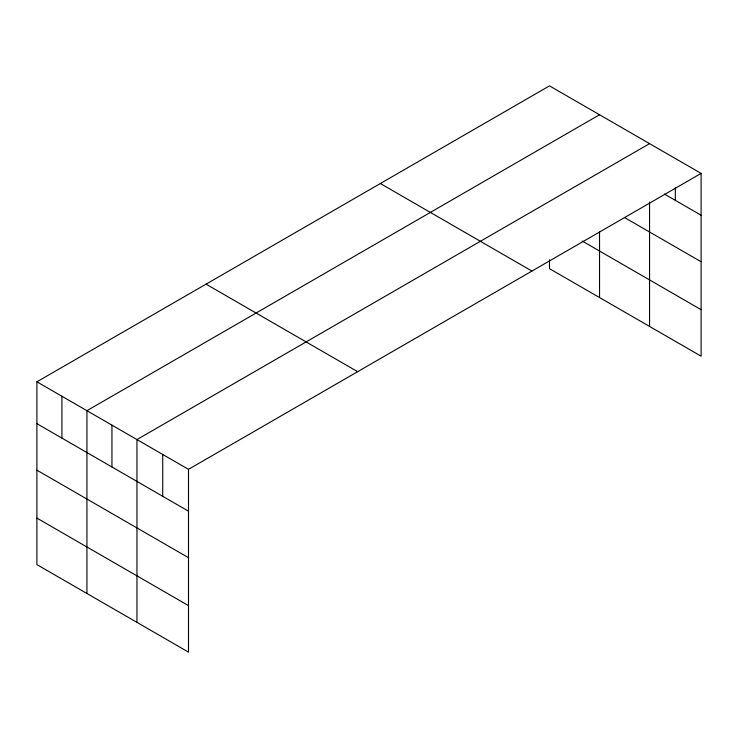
<?xml version="1.0" encoding="UTF-8"?>
<svg xmlns="http://www.w3.org/2000/svg" width="738" height="738" viewBox="0 0 738 738"><rect width="100%" height="100%" fill="white"/><g stroke="black" fill="none" stroke-linecap="round" stroke-linejoin="round"><path stroke-width="1.11" d="M649.56 202.083L649.56 326.427M36.9 381.814L188.504 469.34L188.504 652.134L36.9 564.607L36.9 381.814L549.496 85.866L701.1 173.393L701.1 356.186L549.496 268.66L549.496 259.794M599.533 114.75L86.927 410.697L86.927 593.49M649.56 143.633L136.954 439.58L136.954 622.374M188.504 469.34L701.1 173.393M664.421 194.057L701.1 215.238M624.542 217.544L701.1 261.75M582.208 241.031L701.1 309.674M380.347 183.531L531.941 271.058M206.059 284.158L357.653 371.675M36.9 423.658L188.504 511.185M36.9 470.171L188.504 557.697M36.9 518.094L188.504 605.621M675.325 187.913L675.325 200.358M599.533 231.631L599.533 297.543M162.729 454.46L162.729 496.305M111.945 425.143L111.945 466.979M61.918 396.26L61.918 438.095"/></g></svg>
